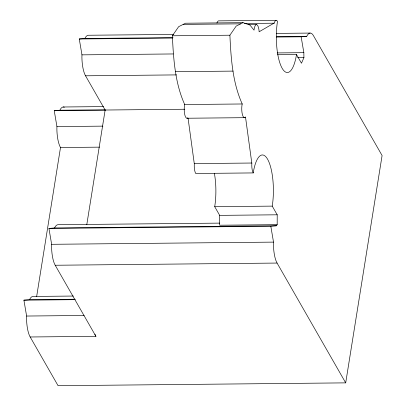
<?xml version="1.0" encoding="UTF-8"?>
<svg xmlns="http://www.w3.org/2000/svg" width="406" height="406" viewBox="0 0 406 406"><rect width="100%" height="100%" fill="white"/><g stroke="black" fill="none" stroke-linecap="round" stroke-linejoin="round"><path stroke-width="0.61" d="M214.373 173.24A34.561 10.668 89.4 0 1 214.713 206.679L219.687 215.368L219.661 225.223L277.186 224.655L277.212 214.799L272.238 206.116A34.561 10.668 89.4 0 0 267.584 159.208A34.561 10.668 89.4 0 0 253.227 172.92L195.702 173.489A8.638 2.664 89.4 0 1 194.307 163.867L188.059 118.126M75.059 299.232L29.547 299.679L23.908 300.176L26.608 316.041L26.547 318.527A21.599 6.669 89.4 0 0 30.176 336.985L58.073 385.7L345.699 382.868L382.092 155.523L313.483 35.718A21.599 6.669 89.4 0 0 306.819 36.21L301.145 36.799L276.42 37.042M277.186 224.655L276.456 225.761L54.571 227.944L48.938 228.436L51.638 244.305L51.577 246.792A21.599 6.669 89.4 0 0 55.206 265.25L95.917 336.335L30.176 336.985M105.195 109.777L59.875 110.224L54.237 110.721L56.936 126.586L56.876 129.072A21.599 6.669 89.4 0 0 60.504 147.53L36.642 296.588M173.022 37.621L84.905 38.489L79.266 38.986L81.966 54.851L81.905 57.337A21.599 6.669 89.4 0 0 85.534 75.795L105.139 110.026L86.788 224.635M48.938 228.436L270.817 226.254L273.517 242.118L273.456 244.61A21.599 6.669 89.4 0 0 277.085 263.063L345.699 382.868M301.145 36.799L303.845 52.663L303.927 57.616L301.475 63.234L296.502 54.551L277.537 54.739M296.502 54.551A34.561 10.668 89.4 0 1 282.145 68.269A34.561 10.668 89.4 0 1 277.491 21.361A8.638 2.664 89.4 0 0 274.299 22.969L259.13 31.78L259.074 30.826A8.638 2.664 89.4 0 0 256.749 24.664A8.638 2.664 89.4 0 0 254.161 29.105L254.044 30.156L249.974 25.096L243.032 22.66L236.18 26.111L229.892 35.21C230.999 58.434 232.536 82.504 242.225 103.977L242.027 104.885A8.638 2.664 89.4 0 0 242.372 114.446A8.638 2.664 89.4 0 0 245.224 117.329L245.493 116.938L251.832 163.298A8.638 2.664 89.4 0 0 253.227 172.92M184.76 104.266L184.502 105.453A8.638 2.664 89.4 0 0 184.852 115.015A8.638 2.664 89.4 0 0 187.704 117.892M84.905 38.489L84.94 38.392A21.599 6.669 89.4 0 1 88.224 35.256L173.809 34.414M59.875 110.224L59.91 110.127A21.599 6.669 89.4 0 1 64.356 107.235M54.571 227.944L54.612 227.847A21.599 6.669 89.4 0 1 57.896 224.711L219.722 223.117M29.547 299.679L29.582 299.582A21.599 6.669 89.4 0 1 32.866 296.446L73.324 296.045M242.225 103.977L184.7 104.54C175.011 83.073 173.474 59.002 172.367 35.779L178.655 26.679L185.506 23.228L243.032 22.66M270.817 226.254L276.456 225.761M276.141 20.3L218.616 20.868A8.638 2.664 89.4 0 0 216.936 23.015M244.534 23.492L274.248 23.203M183.172 24.401L240.697 23.837M248.183 24.695L256.399 24.614M276.506 33.404L310.103 33.069M172.367 35.779L229.892 35.21M276.354 36.606L306.784 36.307M79.266 38.986L172.454 38.068M81.966 54.851L173.255 53.952M277.222 52.927L303.845 52.663M297.603 57.677L303.927 57.616M175.605 71.674L233.13 71.111M85.534 75.795L176.564 74.897M63.194 106.991L103.479 106.595M105.139 110.026L184.786 109.239M54.237 110.721L105.22 110.219M187.019 118.237L244.539 117.674M56.936 126.586L102.885 126.134M60.504 147.53L99.531 147.145M194.337 163.598L251.862 163.029M214.713 206.679L272.238 206.116M219.687 215.368L277.212 214.799M51.638 244.305L273.517 242.118M55.206 265.25L277.085 263.063M23.908 300.176L75.11 299.669M26.608 316.041L84.133 315.472M95.917 336.335A21.599 6.669 89.4 0 1 94.933 334.245"/></g></svg>
